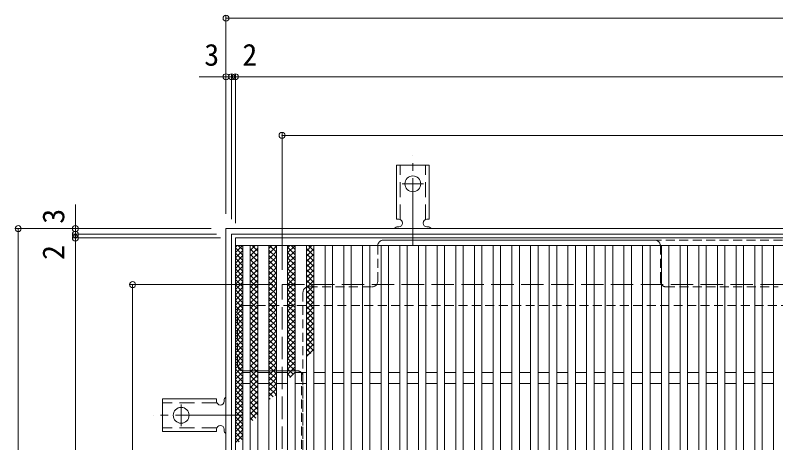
# Model space of a CAD drawing. Units: millimetres at full size, sheet at 1:4; details may follow other scales. Extents: x -950 to 1126, y -781 to 780.
# Drawn here: x -937.5 to -530.5, y 538.4 to 767.5 of the extents above; entities that cross this region are included whole.
import ezdxf
from ezdxf.enums import TextEntityAlignment as Align

# ---------------------------------------------------------------- set-up
doc = ezdxf.new("R2010")
doc.units = ezdxf.units.MM
doc.header["$LTSCALE"] = 4
doc.header["$PDMODE"] = 32
doc.header["$PDSIZE"] = 3.2
for name, pattern in [('CHAIN2', [12, 9, -1, 1, -1]), ('DASHED1', [1.8, 1.2, -0.6]), ('DASHED2', [3, 2, -1]), ('DASHED3', [4, 3, -1])]:
    doc.linetypes.add(name, pattern=pattern)
for name, color, linetype, lineweight in [('A-1_躯体', 2, 'Continuous', 9), ('A-2_仕上', 3, 'Continuous', 9), ('A-4_その他', 7, 'Continuous', 9), ('A-7_ハッチ', 2, 'Continuous', 9), ('A-9_ｸｳﾁｮｳｷ', 6, 'Continuous', 9), ('A-A_ﾊｯﾁ-ﾜｸ', 3, 'Continuous', 9)]:
    doc.layers.add(name, color=color, linetype=linetype, lineweight=lineweight)
doc.styles.add('ＭＳ ゴシック', font='')
doc.styles.get('ＭＳ ゴシック').set_extended_font_data('MS Gothic')

msp = doc.modelspace()

# ---------------------------------------------------------------- linework, layer by layer
at = {"layer": 'A-1_躯体'}
for p, q in [((-824.713, -6.838), (-824.713, 653.162)), ((-824.713, 653.162), (-164.713, 653.162)), ((-821.713, -3.838), (-821.713, 650.162)), ((-821.713, 650.162), (-167.713, 650.162))]:
    msp.add_line(p, q, dxfattribs=at)
at = {"layer": 'A-1_躯体', "linetype": 'DASHED3'}
for p, q in [((-794.713, 23.162), (-794.713, 623.161)), ((-794.713, 623.161), (-194.713, 623.161))]:
    msp.add_line(p, q, dxfattribs=at)
at = {"layer": 'A-2_仕上'}
for p, q in [((-819.713, 648.162), (-819.713, -1.838)), ((-169.713, 648.162), (-819.713, 648.162)), ((-169.713, 644.162), (-819.713, 644.162)), ((-815.713, 644.162), (-815.713, 2.162)), ((-811.713, 644.162), (-811.713, 2.162)), ((-807.713, 644.162), (-807.713, 2.162)), ((-801.713, 644.162), (-801.713, 2.162)), ((-797.713, 644.162), (-797.713, 2.162)), ((-791.713, 644.162), (-791.713, 2.162)), ((-787.713, 644.162), (-787.713, 2.162)), ((-781.713, 644.162), (-781.713, 2.162)), ((-777.713, 644.162), (-777.713, 2.162)), ((-771.713, 644.162), (-771.713, 2.162)), ((-767.713, 644.162), (-767.713, 2.162)), ((-761.713, 644.162), (-761.713, 2.162)), ((-757.713, 644.162), (-757.713, 2.162)), ((-751.713, 644.162), (-751.713, 2.162)), ((-747.713, 644.162), (-747.713, 2.162)), ((-741.713, 644.162), (-741.713, 2.162)), ((-737.713, 644.162), (-737.713, 2.162)), ((-731.713, 644.162), (-731.713, 2.162)), ((-727.713, 644.162), (-727.713, 2.162)), ((-721.713, 644.162), (-721.713, 2.162)), ((-717.713, 644.162), (-717.713, 2.162)), ((-711.713, 644.162), (-711.713, 2.162)), ((-707.713, 644.162), (-707.713, 2.162)), ((-701.713, 644.162), (-701.713, 2.162)), ((-697.713, 644.162), (-697.713, 2.162)), ((-691.713, 644.162), (-691.713, 2.162)), ((-687.713, 644.162), (-687.713, 2.162)), ((-681.713, 644.162), (-681.713, 2.162)), ((-677.713, 644.162), (-677.713, 2.162)), ((-671.713, 644.162), (-671.713, 2.162)), ((-667.713, 644.162), (-667.713, 2.162)), ((-661.713, 644.162), (-661.713, 2.162)), ((-657.713, 644.162), (-657.713, 2.162)), ((-651.713, 644.162), (-651.713, 2.162)), ((-647.713, 644.162), (-647.713, 2.162)), ((-641.713, 644.162), (-641.713, 2.162)), ((-637.713, 644.162), (-637.713, 2.162)), ((-631.713, 644.162), (-631.713, 2.162)), ((-627.713, 644.162), (-627.713, 2.162)), ((-621.713, 644.162), (-621.713, 2.162)), ((-617.713, 644.162), (-617.713, 2.162)), ((-611.713, 644.162), (-611.713, 2.162)), ((-607.713, 644.162), (-607.713, 2.162)), ((-601.713, 644.162), (-601.713, 2.162)), ((-597.713, 644.162), (-597.713, 2.162)), ((-591.713, 644.162), (-591.713, 2.162)), ((-587.713, 644.162), (-587.713, 2.162)), ((-581.713, 644.162), (-581.713, 2.162)), ((-577.713, 644.162), (-577.713, 2.162)), ((-571.713, 644.162), (-571.713, 2.162)), ((-567.713, 644.162), (-567.713, 2.162)), ((-561.713, 644.162), (-561.713, 2.162)), ((-557.713, 644.162), (-557.713, 2.162)), ((-551.713, 644.162), (-551.713, 2.162)), ((-547.713, 644.162), (-547.713, 2.162)), ((-541.713, 644.162), (-541.713, 2.162)), ((-537.713, 644.162), (-537.713, 2.162)), ((-531.713, 644.162), (-531.713, 2.162)), ((-811.713, 576.162), (-815.713, 576.162)), ((-801.713, 576.162), (-807.713, 576.162)), ((-791.713, 576.162), (-797.713, 576.162)), ((-781.713, 576.162), (-787.713, 576.162)), ((-771.713, 576.162), (-777.713, 576.162)), ((-761.713, 576.162), (-767.713, 576.162)), ((-751.713, 576.162), (-757.713, 576.162)), ((-741.713, 576.162), (-747.713, 576.162)), ((-731.713, 576.162), (-737.713, 576.162)), ((-721.713, 576.162), (-727.713, 576.162)), ((-711.713, 576.162), (-717.713, 576.162)), ((-701.713, 576.162), (-707.713, 576.162)), ((-691.713, 576.162), (-697.713, 576.162)), ((-681.713, 576.162), (-687.713, 576.162)), ((-671.713, 576.162), (-677.713, 576.162)), ((-661.713, 576.162), (-667.713, 576.162)), ((-651.713, 576.162), (-657.713, 576.162)), ((-641.713, 576.162), (-647.713, 576.162)), ((-631.713, 576.162), (-637.713, 576.162)), ((-621.713, 576.162), (-627.713, 576.162)), ((-611.713, 576.162), (-617.713, 576.162)), ((-601.713, 576.162), (-607.713, 576.162)), ((-591.713, 576.162), (-597.713, 576.162)), ((-581.713, 576.162), (-587.713, 576.162)), ((-571.713, 576.162), (-577.713, 576.162)), ((-561.713, 576.162), (-567.713, 576.162)), ((-551.713, 576.162), (-557.713, 576.162)), ((-541.713, 576.162), (-547.713, 576.162)), ((-531.713, 576.162), (-537.713, 576.162)), ((-811.713, 570.162), (-815.713, 570.162)), ((-801.713, 570.162), (-807.713, 570.162)), ((-791.713, 570.162), (-797.713, 570.162)), ((-781.713, 570.162), (-787.713, 570.162)), ((-771.713, 570.162), (-777.713, 570.162)), ((-761.713, 570.162), (-767.713, 570.162)), ((-751.713, 570.162), (-757.713, 570.162)), ((-741.713, 570.162), (-747.713, 570.162)), ((-731.713, 570.162), (-737.713, 570.162)), ((-721.713, 570.162), (-727.713, 570.162)), ((-711.713, 570.162), (-717.713, 570.162)), ((-701.713, 570.162), (-707.713, 570.162)), ((-691.713, 570.162), (-697.713, 570.162)), ((-681.713, 570.162), (-687.713, 570.162)), ((-671.713, 570.162), (-677.713, 570.162)), ((-661.713, 570.162), (-667.713, 570.162)), ((-651.713, 570.162), (-657.713, 570.162)), ((-641.713, 570.162), (-647.713, 570.162)), ((-631.713, 570.162), (-637.713, 570.162)), ((-621.713, 570.162), (-627.713, 570.162)), ((-611.713, 570.162), (-617.713, 570.162)), ((-601.713, 570.162), (-607.713, 570.162)), ((-591.713, 570.162), (-597.713, 570.162)), ((-581.713, 570.162), (-587.713, 570.162)), ((-571.713, 570.162), (-577.713, 570.162)), ((-561.713, 570.162), (-567.713, 570.162)), ((-551.713, 570.162), (-557.713, 570.162)), ((-541.713, 570.162), (-547.713, 570.162)), ((-531.713, 570.162), (-537.713, 570.162))]:
    msp.add_line(p, q, dxfattribs=at)
at = {"layer": 'A-4_その他'}
for p, q in [((-824.713, 767.139), (-824.713, 661.162)), ((-824.713, 765.939), (-164.713, 765.939)), ((-839.117, 734.551), (-821.713, 734.551)), ((-821.713, 735.751), (-821.713, 658.162)), ((-821.713, 734.551), (-819.713, 734.551)), ((-819.713, 735.751), (-819.713, 656.162)), ((-819.713, 734.551), (-169.713, 734.551)), ((-794.713, 704.362), (-794.713, 631.161)), ((-794.713, 703.162), (-194.713, 703.162)), ((-905.318, 650.162), (-905.318, 666.133)), ((-937.123, 653.162), (-832.713, 653.162)), ((-935.923, 653.162), (-935.923, -6.838)), ((-906.518, 650.162), (-829.713, 650.162)), ((-906.518, 648.162), (-827.713, 648.162)), ((-905.318, 648.162), (-905.318, 650.162)), ((-905.318, -1.838), (-905.318, 648.162)), ((-875.913, 623.161), (-799.714, 623.161)), ((-874.713, 623.161), (-874.713, 23.162))]:
    msp.add_line(p, q, dxfattribs=at)
for p in [(-824.713, 765.939), (-824.713, 734.551), (-821.713, 734.551), (-819.713, 734.551), (-794.713, 703.162), (-935.923, 653.162), (-905.318, 653.162), (-905.318, 650.162), (-905.318, 648.162), (-874.713, 623.161)]:
    msp.add_point(p, dxfattribs=at)
at = {"layer": 'A-7_ハッチ', "linetype": 'DASHED1'}
for p, q in [((-743.512, 624.966), (-743.512, 643.966)), ((-595.213, 646.966), (-740.512, 646.966)), ((-592.213, 624.966), (-592.213, 643.966)), ((-783.513, 618.966), (-783.513, 27.359)), ((-780.513, 621.966), (-746.512, 621.966)), ((-589.213, 621.966), (-529.213, 621.966)), ((-815.516, 611.966), (-173.909, 611.966)), ((-818.516, 579.965), (-818.516, 608.966)), ((-786.513, 576.965), (-815.516, 576.965)), ((-784.313, 576.004), (-784.313, 341.623))]:
    msp.add_line(p, q, dxfattribs=at)
for centre, start, end in [((-740.512, 643.966), 90, 180), ((-595.213, 643.966), 0, 90), ((-746.512, 624.966), 270, 0), ((-589.213, 624.966), 180, 270), ((-780.513, 618.966), 90, 180), ((-815.516, 608.966), 90, 180), ((-815.516, 579.965), 180, 270), ((-786.513, 573.965), 0, 90)]:
    msp.add_arc(centre, 3, start, end, dxfattribs=at)
at = {"layer": 'A-9_ｸｳﾁｮｳｷ'}
for p, q in [((-819.713, 640.372), (-815.923, 644.163)), ((-819.713, 643.2), (-818.751, 644.163)), ((-818.123, 644.163), (-815.713, 641.752)), ((-811.713, 641.486), (-809.037, 644.162)), ((-810.725, 644.162), (-807.713, 641.15)), ((-807.897, 644.162), (-807.713, 643.979)), ((-801.713, 642.554), (-800.104, 644.162)), ((-801.713, 639.725), (-797.713, 643.725)), ((-801.374, 644.162), (-797.713, 640.502)), ((-798.545, 644.162), (-797.713, 643.331)), ((-791.713, 642.945), (-790.496, 644.162)), ((-791.713, 640.116), (-787.713, 644.116)), ((-791.713, 643.178), (-787.713, 639.178)), ((-789.869, 644.162), (-787.713, 642.006)), ((-781.713, 644.011), (-781.562, 644.162)), ((-781.713, 641.182), (-778.733, 644.162)), ((-780.519, 644.162), (-777.713, 641.356)), ((-819.713, 642.923), (-815.713, 638.923)), ((-819.713, 637.544), (-815.713, 641.543)), ((-819.713, 640.095), (-815.713, 636.094)), ((-811.713, 638.657), (-807.713, 642.658)), ((-811.713, 642.322), (-807.713, 638.321)), ((-811.713, 635.829), (-807.713, 639.829)), ((-811.713, 639.493), (-807.713, 635.493)), ((-801.713, 641.674), (-797.713, 637.673)), ((-801.713, 636.897), (-797.713, 640.897)), ((-791.713, 637.288), (-787.713, 641.288)), ((-791.713, 640.349), (-787.713, 636.349)), ((-781.713, 642.528), (-777.713, 638.528)), ((-781.713, 638.354), (-777.713, 642.354)), ((-781.713, 639.7), (-777.713, 635.699)), ((-781.713, 635.526), (-777.713, 639.525)), ((-819.713, 634.715), (-815.713, 638.715)), ((-819.713, 637.267), (-815.713, 633.266)), ((-819.713, 631.887), (-815.713, 635.886)), ((-811.713, 633.001), (-807.713, 637)), ((-811.713, 636.665), (-807.713, 632.665)), ((-801.713, 638.845), (-797.713, 634.845)), ((-801.713, 634.068), (-797.713, 638.068)), ((-801.713, 636.017), (-797.713, 632.017)), ((-801.713, 631.24), (-797.713, 635.24)), ((-791.713, 634.46), (-787.713, 638.46)), ((-791.713, 637.521), (-787.713, 633.521)), ((-791.713, 631.632), (-787.713, 635.631)), ((-781.713, 636.871), (-777.713, 632.871)), ((-781.713, 632.698), (-777.713, 636.698)), ((-819.713, 634.438), (-815.713, 630.438)), ((-819.713, 629.058), (-815.713, 633.058)), ((-819.713, 631.609), (-815.713, 627.609)), ((-811.713, 630.172), (-807.713, 634.172)), ((-811.713, 633.836), (-807.713, 629.836)), ((-811.713, 627.344), (-807.713, 631.344)), ((-811.713, 631.008), (-807.713, 627.008)), ((-801.713, 633.188), (-797.713, 629.188)), ((-801.713, 628.412), (-797.713, 632.411)), ((-791.713, 634.693), (-787.713, 630.692)), ((-791.713, 628.803), (-787.713, 632.803)), ((-791.713, 631.864), (-787.713, 627.864)), ((-781.713, 634.043), (-777.713, 630.043)), ((-781.713, 629.869), (-777.713, 633.869)), ((-781.713, 631.214), (-777.713, 627.215)), ((-781.713, 627.04), (-777.713, 631.041)), ((-819.713, 626.23), (-815.713, 630.23)), ((-819.713, 628.781), (-815.713, 624.781)), ((-819.713, 623.401), (-815.713, 627.401)), ((-811.713, 624.515), (-807.713, 628.515)), ((-811.713, 628.179), (-807.713, 624.179)), ((-801.713, 630.36), (-797.713, 626.36)), ((-801.713, 625.583), (-797.713, 629.583)), ((-801.713, 627.531), (-797.713, 623.532)), ((-791.713, 625.974), (-787.713, 629.975)), ((-791.713, 629.035), (-787.713, 625.036)), ((-791.713, 623.146), (-787.713, 627.146)), ((-781.713, 628.386), (-777.713, 624.386)), ((-781.713, 624.212), (-777.713, 628.212)), ((-819.713, 625.953), (-815.713, 621.953)), ((-819.713, 620.573), (-815.713, 624.573)), ((-819.713, 623.124), (-815.713, 619.124)), ((-811.713, 621.687), (-807.713, 625.687)), ((-811.713, 625.351), (-807.713, 621.351)), ((-811.713, 618.858), (-807.713, 622.859)), ((-801.713, 622.755), (-797.713, 626.755)), ((-801.713, 624.703), (-797.713, 620.703)), ((-801.713, 619.926), (-797.713, 623.926)), ((-791.713, 626.207), (-787.713, 622.207)), ((-791.713, 620.318), (-787.713, 624.317)), ((-791.713, 623.379), (-787.713, 619.379)), ((-781.713, 625.558), (-777.713, 621.557)), ((-781.713, 621.384), (-777.713, 625.384)), ((-819.713, 617.744), (-815.713, 621.745)), ((-819.713, 620.296), (-815.713, 616.296)), ((-819.713, 614.916), (-815.713, 618.916)), ((-811.713, 622.522), (-807.713, 618.522)), ((-811.713, 616.03), (-807.713, 620.03)), ((-811.713, 619.694), (-807.713, 615.694)), ((-801.713, 621.875), (-797.713, 617.874)), ((-801.713, 617.098), (-797.713, 621.098)), ((-801.713, 619.046), (-797.713, 615.046)), ((-791.713, 617.489), (-787.713, 621.489)), ((-791.713, 620.55), (-787.713, 616.551)), ((-781.713, 622.729), (-777.713, 618.729)), ((-781.713, 618.555), (-777.713, 622.555)), ((-781.713, 619.901), (-777.713, 615.901)), ((-781.713, 615.727), (-777.713, 619.727)), ((-819.713, 617.468), (-815.713, 613.467)), ((-819.713, 612.088), (-815.713, 616.087)), ((-811.713, 613.202), (-807.713, 617.202)), ((-811.713, 616.866), (-807.713, 612.866)), ((-801.713, 614.269), (-797.713, 618.269)), ((-801.713, 616.218), (-797.713, 612.218)), ((-801.713, 611.441), (-797.713, 615.441)), ((-791.713, 614.661), (-787.713, 618.661)), ((-791.713, 617.722), (-787.713, 613.722)), ((-791.713, 611.833), (-787.713, 615.832)), ((-791.713, 614.894), (-787.713, 610.893)), ((-781.713, 617.073), (-777.713, 613.072)), ((-781.713, 612.899), (-777.713, 616.898)), ((-819.713, 614.639), (-815.713, 610.639)), ((-819.713, 609.259), (-815.713, 613.259)), ((-819.713, 611.81), (-815.713, 607.81)), ((-811.713, 610.373), (-807.713, 614.373)), ((-811.713, 614.038), (-807.713, 610.037)), ((-811.713, 607.545), (-807.713, 611.545)), ((-811.713, 611.209), (-807.713, 607.209)), ((-801.713, 613.389), (-797.713, 609.389)), ((-801.713, 608.613), (-797.713, 612.613)), ((-791.713, 609.004), (-787.713, 613.004)), ((-791.713, 612.065), (-787.713, 608.065)), ((-781.713, 614.244), (-777.713, 610.244)), ((-781.713, 610.071), (-777.713, 614.071)), ((-781.713, 611.416), (-777.713, 607.416)), ((-781.713, 607.242), (-777.713, 611.242)), ((-819.713, 606.431), (-815.713, 610.431)), ((-819.713, 608.982), (-815.713, 604.982)), ((-819.713, 603.602), (-815.713, 607.602)), ((-811.713, 604.716), (-807.713, 608.716)), ((-811.713, 608.38), (-807.713, 604.381)), ((-801.713, 610.561), (-797.713, 606.561)), ((-801.713, 605.784), (-797.713, 609.784)), ((-801.713, 607.733), (-797.713, 603.733)), ((-801.713, 602.956), (-797.713, 606.956)), ((-791.713, 606.175), (-787.713, 610.176)), ((-791.713, 609.236), (-787.713, 605.237)), ((-791.713, 603.347), (-787.713, 607.347)), ((-781.713, 608.587), (-777.713, 604.588)), ((-781.713, 604.413), (-777.713, 608.414)), ((-819.713, 606.154), (-815.713, 602.154)), ((-819.713, 600.774), (-815.713, 604.774)), ((-819.713, 603.325), (-815.713, 599.326)), ((-811.713, 601.888), (-807.713, 605.888)), ((-811.713, 605.552), (-807.713, 601.552)), ((-811.713, 599.06), (-807.713, 603.059)), ((-811.713, 602.724), (-807.713, 598.724)), ((-801.713, 604.904), (-797.713, 600.904)), ((-801.713, 600.127), (-797.713, 604.127)), ((-791.713, 606.408), (-787.713, 602.408)), ((-791.713, 600.519), (-787.713, 604.519)), ((-791.713, 603.58), (-787.713, 599.58)), ((-781.713, 605.759), (-777.713, 601.759)), ((-781.713, 601.585), (-777.713, 605.585)), ((-781.713, 602.931), (-777.713, 598.93)), ((-781.713, 598.757), (-777.713, 602.757)), ((-819.713, 597.945), (-815.713, 601.946)), ((-819.713, 600.497), (-815.713, 596.497)), ((-819.713, 595.117), (-815.713, 599.117)), ((-811.713, 596.231), (-807.713, 600.231)), ((-811.713, 599.895), (-807.713, 595.895)), ((-801.713, 602.076), (-797.713, 598.075)), ((-801.713, 597.299), (-797.713, 601.299)), ((-801.713, 599.247), (-797.713, 595.247)), ((-801.713, 594.471), (-797.713, 598.47)), ((-791.713, 597.69), (-787.713, 601.69)), ((-791.713, 600.751), (-787.713, 596.752)), ((-791.713, 594.862), (-787.713, 598.862)), ((-781.713, 600.102), (-777.713, 596.102)), ((-781.713, 595.928), (-777.713, 599.928)), ((-819.713, 597.669), (-815.713, 593.668)), ((-819.713, 592.289), (-815.713, 596.288)), ((-819.713, 594.84), (-815.713, 590.84)), ((-811.713, 593.403), (-807.713, 597.403)), ((-811.713, 597.067), (-807.713, 593.067)), ((-811.713, 590.574), (-807.713, 594.574)), ((-801.713, 596.419), (-797.713, 592.419)), ((-801.713, 591.642), (-797.713, 595.642)), ((-791.713, 597.923), (-787.713, 593.923)), ((-791.713, 592.034), (-787.713, 596.033)), ((-791.713, 595.095), (-787.713, 591.094)), ((-781.713, 597.274), (-777.713, 593.274)), ((-781.713, 593.1), (-777.713, 597.1)), ((-781.713, 594.446), (-777.713, 590.445)), ((-819.713, 589.46), (-815.713, 593.46)), ((-819.713, 592.011), (-815.713, 588.012)), ((-819.713, 586.632), (-815.713, 590.632)), ((-811.713, 594.239), (-807.713, 590.238)), ((-811.713, 587.746), (-807.713, 591.746)), ((-811.713, 591.41), (-807.713, 587.41)), ((-801.713, 593.591), (-797.713, 589.59)), ((-801.713, 588.813), (-797.713, 592.814)), ((-801.713, 590.762), (-797.713, 586.762)), ((-791.713, 589.205), (-787.713, 593.205)), ((-791.713, 592.266), (-787.713, 588.266)), ((-791.713, 586.377), (-787.713, 590.377)), ((-781.713, 590.272), (-777.713, 594.271)), ((-781.713, 591.617), (-777.713, 587.617)), ((-781.713, 587.443), (-777.713, 591.443)), ((-819.713, 589.183), (-815.713, 585.183)), ((-819.713, 583.804), (-815.713, 587.804)), ((-819.713, 586.355), (-815.713, 582.355)), ((-811.713, 584.917), (-807.713, 588.917)), ((-811.713, 588.581), (-807.713, 584.582)), ((-801.713, 585.985), (-797.713, 589.985)), ((-801.713, 587.933), (-797.713, 583.934)), ((-801.713, 583.157), (-797.713, 587.156)), ((-791.713, 589.437), (-787.713, 585.438)), ((-791.713, 583.548), (-787.713, 587.548)), ((-791.713, 586.609), (-787.713, 582.609)), ((-781.713, 588.788), (-779.257, 586.333)), ((-781.713, 584.614), (-777.713, 588.615)), ((-819.713, 580.975), (-815.713, 584.975)), ((-819.713, 583.526), (-815.713, 579.527)), ((-819.713, 578.146), (-815.713, 582.147)), ((-811.713, 582.089), (-807.713, 586.089)), ((-811.713, 585.753), (-807.713, 581.753)), ((-811.713, 579.261), (-807.713, 583.261)), ((-811.713, 582.924), (-807.713, 578.925)), ((-801.713, 585.105), (-797.713, 581.105)), ((-801.713, 580.328), (-797.713, 584.328)), ((-801.713, 582.277), (-797.713, 578.277)), ((-791.713, 580.72), (-787.713, 584.72)), ((-791.713, 583.781), (-787.713, 579.781)), ((-781.713, 585.96), (-780.845, 585.092)), ((-819.713, 580.698), (-815.713, 576.698)), ((-819.713, 575.318), (-815.713, 579.318)), ((-811.713, 576.432), (-807.713, 580.432)), ((-811.713, 580.096), (-807.713, 576.097)), ((-801.713, 577.5), (-797.713, 581.5)), ((-801.713, 579.448), (-797.713, 575.448)), ((-801.713, 574.672), (-797.713, 578.671)), ((-791.713, 577.891), (-787.713, 581.892)), ((-791.713, 580.952), (-787.713, 576.953)), ((-791.713, 575.063), (-787.713, 579.063)), ((-791.713, 578.124), (-788.551, 574.962)), ((-819.713, 577.87), (-815.713, 573.869)), ((-819.713, 572.49), (-815.713, 576.489)), ((-819.713, 575.041), (-815.713, 571.041)), ((-811.713, 573.604), (-807.713, 577.604)), ((-811.713, 577.268), (-807.713, 573.268)), ((-811.713, 570.775), (-807.713, 574.776)), ((-811.713, 574.44), (-807.713, 570.439)), ((-801.713, 576.62), (-797.713, 572.62)), ((-801.713, 571.843), (-797.713, 575.843)), ((-791.713, 575.296), (-790.14, 573.722)), ((-790.53, 573.417), (-787.713, 576.234)), ((-819.713, 569.661), (-815.713, 573.661)), ((-819.713, 572.213), (-815.713, 568.213)), ((-819.713, 566.833), (-815.713, 570.833)), ((-811.713, 567.947), (-807.713, 571.947)), ((-811.713, 571.611), (-807.713, 567.611)), ((-801.713, 573.792), (-797.713, 569.791)), ((-801.713, 569.014), (-797.713, 573.015)), ((-801.713, 570.963), (-797.713, 566.963)), ((-801.713, 566.186), (-797.713, 570.186)), ((-819.713, 569.384), (-815.713, 565.384)), ((-819.713, 564.005), (-815.713, 568.004)), ((-819.713, 566.556), (-815.713, 562.556)), ((-811.713, 565.118), (-807.713, 569.118)), ((-811.713, 568.782), (-807.713, 564.783)), ((-811.713, 562.29), (-807.713, 566.29)), ((-811.713, 565.954), (-807.713, 561.954)), ((-801.713, 568.134), (-797.846, 564.268)), ((-801.713, 563.358), (-797.713, 567.357)), ((-819.713, 561.176), (-815.713, 565.176)), ((-819.713, 563.727), (-815.713, 559.728)), ((-819.713, 558.347), (-815.713, 562.348)), ((-811.713, 559.462), (-807.713, 563.462)), ((-811.713, 563.126), (-807.713, 559.126)), ((-801.713, 565.306), (-799.434, 563.027)), ((-801.713, 562.478), (-801.022, 561.787)), ((-798.435, 563.807), (-797.713, 564.529)), ((-819.713, 560.899), (-815.713, 556.899)), ((-819.713, 555.519), (-815.713, 559.519)), ((-819.713, 558.071), (-815.713, 554.07)), ((-811.713, 556.634), (-807.713, 560.633)), ((-811.713, 560.297), (-807.713, 556.298)), ((-811.713, 553.805), (-807.713, 557.805)), ((-819.713, 552.691), (-815.713, 556.69)), ((-819.713, 555.242), (-815.713, 551.242)), ((-819.713, 549.862), (-815.713, 553.862)), ((-811.713, 557.469), (-807.713, 553.469)), ((-811.713, 550.976), (-807.713, 554.977)), ((-811.713, 554.641), (-808.729, 551.656)), ((-819.713, 552.414), (-815.713, 548.414)), ((-819.713, 547.034), (-815.713, 551.034)), ((-819.713, 549.585), (-815.713, 545.585)), ((-811.713, 551.812), (-810.317, 550.416)), ((-819.713, 544.206), (-815.713, 548.206)), ((-819.713, 546.757), (-815.713, 542.757)), ((-819.713, 541.377), (-815.713, 545.377)), ((-819.713, 543.928), (-816.023, 540.238)), ((-819.713, 538.548), (-815.713, 542.549)), ((-819.713, 541.1), (-817.611, 538.998))]:
    msp.add_line(p, q, dxfattribs=at)
at = {"layer": 'A-A_ﾊｯﾁ-ﾜｸ', "color": 7, "linetype": 'CHAIN2'}
for p, q in [((-724.712, 644.161), (-724.712, 692.162)), ((-718.936, 677.162), (-730.488, 677.162)), ((-848.713, 558.938), (-848.713, 547.386)), ((-815.712, 553.162), (-863.713, 553.162))]:
    msp.add_line(p, q, dxfattribs=at)
at = {"layer": 'A-A_ﾊｯﾁ-ﾜｸ'}
for p, q in [((-733.462, 658.162), (-733.462, 687.162)), ((-733.462, 687.162), (-715.962, 687.162)), ((-715.962, 658.162), (-715.962, 687.162)), ((-733.462, 658.162), (-732.212, 658.162)), ((-715.962, 658.162), (-717.212, 658.162)), ((-732.208, 654.162), (-732.721, 654.162)), ((-716.713, 654.162), (-717.212, 654.162)), ((-829.713, 561.912), (-858.713, 561.912)), ((-858.713, 544.412), (-858.713, 561.912)), ((-829.713, 561.912), (-829.713, 560.662)), ((-825.713, 561.162), (-825.713, 560.662)), ((-829.713, 544.412), (-829.713, 545.662)), ((-825.713, 545.667), (-825.713, 545.154)), ((-829.713, 544.412), (-858.713, 544.412))]:
    msp.add_line(p, q, dxfattribs=at)
at = {"layer": 'A-A_ﾊｯﾁ-ﾜｸ', "linetype": 'DASHED2'}
for p, q in [((-731.462, 658.016), (-731.462, 687.162)), ((-717.962, 658.016), (-717.962, 687.162)), ((-829.567, 559.912), (-858.713, 559.912)), ((-829.567, 546.412), (-858.713, 546.412))]:
    msp.add_line(p, q, dxfattribs=at)
at = {"layer": 'A-A_ﾊｯﾁ-ﾜｸ', "color": 2, "linetype": 'DASHED1'}
for p, q in [((-743.512, 624.966), (-743.512, 643.966)), ((-740.512, 646.966), (-248.914, 646.966)), ((-783.513, 618.966), (-783.513, 611.966)), ((-780.513, 621.966), (-746.512, 621.966)), ((-815.516, 611.966), (-783.513, 611.966)), ((-818.516, 579.965), (-818.516, 608.966)), ((-815.516, 576.965), (-786.508, 576.965)), ((-783.513, 574.129), (-783.513, 343.663))]:
    msp.add_line(p, q, dxfattribs=at)
at = {"layer": 'A-A_ﾊｯﾁ-ﾜｸ'}
for centre in [(-724.712, 677.162), (-848.713, 553.162)]:
    msp.add_circle(centre, 4.25, dxfattribs=at)
for centre, start, end in [((-732.212, 656.162), 270.13329, 90), ((-717.212, 656.162), 90, 270), ((-732.713, 652.162), 90.24162, 150.00072), ((-716.713, 652.162), 29.99951, 89.72403), ((-823.713, 561.162), 119.99951, 179.72403), ((-827.713, 560.662), 180, 0), ((-827.713, 545.662), 0.13329, 180), ((-823.713, 545.162), 180.24162, 240.00072)]:
    msp.add_arc(centre, 2, start, end, dxfattribs=at)
at = {"layer": 'A-A_ﾊｯﾁ-ﾜｸ', "color": 2, "linetype": 'DASHED1'}
for centre, start, end in [((-740.512, 643.966), 90, 180), ((-746.512, 624.966), 270, 0), ((-780.513, 618.966), 90, 180), ((-815.516, 608.966), 90, 180), ((-815.516, 579.965), 180, 270), ((-786.508, 573.965), 3.14334, 90)]:
    msp.add_arc(centre, 3, start, end, dxfattribs=at)

# ---------------------------------------------------------------- texts
at = {"layer": 'A-4_その他', "color": 2, "style": 'ＭＳ ゴシック'}
for s, p in [('3', (-836.348, 736.951)), ('2', (-815.957, 736.951))]:
    msp.add_text(s, height=11.73, dxfattribs=at).set_placement(p, align=Align.BOTTOM_LEFT)
for s, p in [('3', (-907.718, 655.8)), ('2', (-907.718, 636.404))]:
    msp.add_text(s, height=11.73, rotation=90, dxfattribs=at).set_placement(p, align=Align.BOTTOM_LEFT)

doc.saveas('drawing.dxf')
